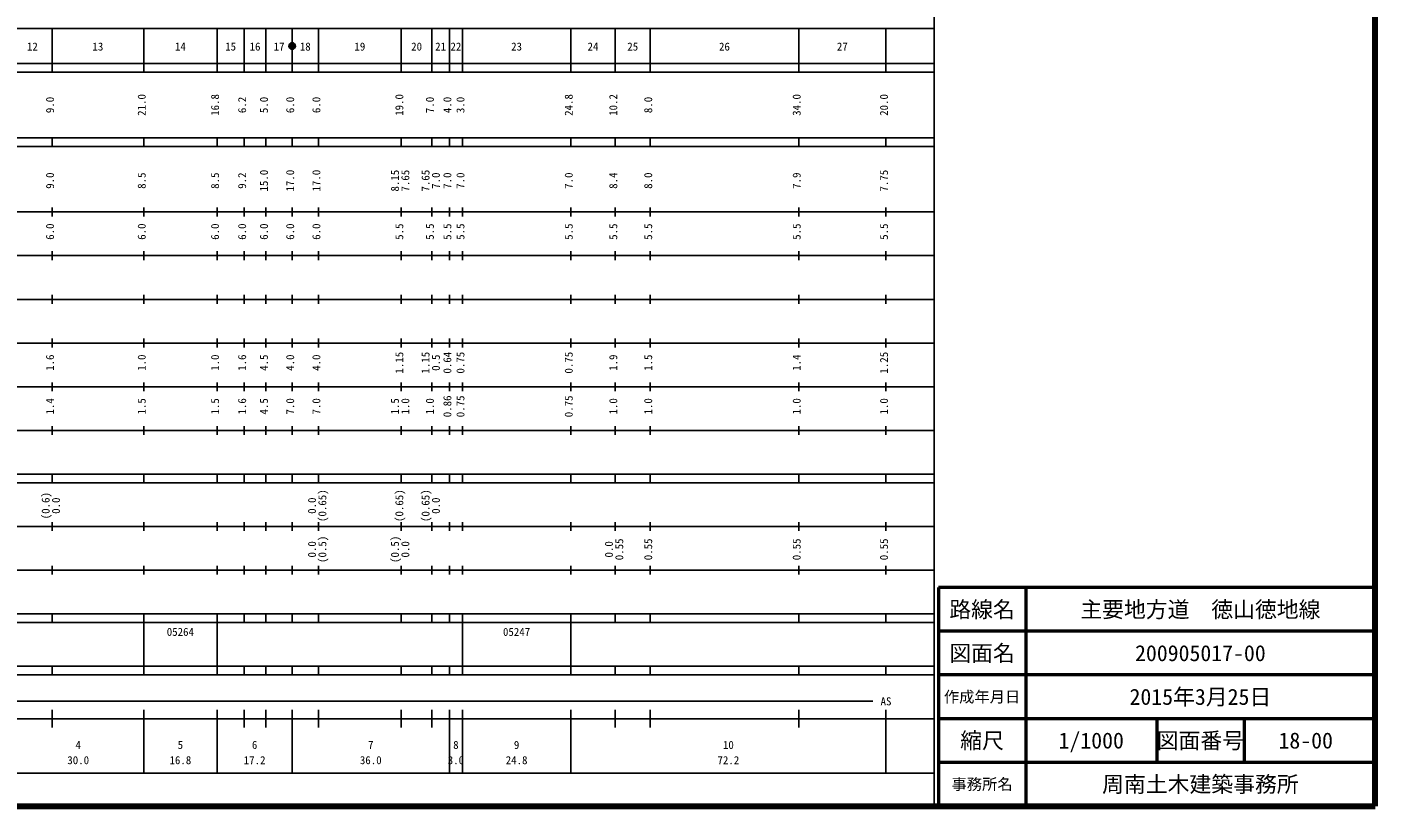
# Model space of a CAD drawing. Units: millimetres on the paper, enlarged 1000 times. Extents: x 40000 to 680000, y 20000 to 380000.
# Drawn here: x 371262 to 680000, y 20000 to 198357 of the extents above; entities that cross this region are included whole.
import ezdxf
from ezdxf.enums import TextEntityAlignment as Align

# ---------------------------------------------------------------- set-up
doc = ezdxf.new("R2010")
doc.units = ezdxf.units.MM
doc.header["$LTSCALE"] = 1000
for name, color, linetype, lineweight in [('M-TTL', 2, 'Continuous', 140), ('M-TTL-BAND', 7, 'Continuous', 25), ('M-TTL-FRAM', 2, 'Continuous', 50), ('M-TTL-LINE', 7, 'Continuous', 50)]:
    doc.layers.add(name, color=color, linetype=linetype, lineweight=lineweight)
doc.layers.add('M-TTL-TXT', color=7, linetype='Continuous')
doc.styles.add('ＭＳ ゴシック', font='')
doc.styles.get('ＭＳ ゴシック').set_extended_font_data('MS Gothic')

msp = doc.modelspace()

# ---------------------------------------------------------------- hatches: boundary and pattern name
at = {"layer": 'M-TTL-BAND'}
msp.add_hatch(color=256, dxfattribs=at).paths.add_polyline_path([(432750, 194000, 1), (431250, 194000, 1)])

# ---------------------------------------------------------------- linework, layer by layer
at = {"layer": 'M-TTL'}
for p, q in [((680000, 20000), (680000, 380000)), ((40000, 20000), (680000, 20000))]:
    msp.add_line(p, q, dxfattribs=at)
at = {"layer": 'M-TTL-BAND'}
for p, q in [((579000, 20000), (579000, 370000)), ((68000, 198000), (579000, 198000)), ((377000, 188000), (377000, 198000)), ((398000, 188000), (398000, 198000)), ((414800, 188000), (414800, 198000)), ((421000, 188000), (421000, 198000)), ((426000, 188000), (426000, 198000)), ((432000, 188000), (432000, 198000)), ((438000, 188000), (438000, 198000)), ((457000, 188000), (457000, 198000)), ((464000, 188000), (464000, 198000)), ((468000, 188000), (468000, 198000)), ((471000, 188000), (471000, 198000)), ((495800, 188000), (495800, 198000)), ((506000, 188000), (506000, 198000)), ((514000, 188000), (514000, 198000)), ((548000, 188000), (548000, 198000)), ((568000, 188000), (568000, 198000)), ((40000, 190000), (579000, 190000)), ((40000, 188000), (579000, 188000)), ((40000, 173000), (579000, 173000)), ((377000, 171000), (377000, 173000)), ((398000, 171000), (398000, 173000)), ((414800, 171000), (414800, 173000)), ((421000, 171000), (421000, 173000)), ((426000, 171000), (426000, 173000)), ((432000, 171000), (432000, 173000)), ((438000, 171000), (438000, 173000)), ((457000, 171000), (457000, 173000)), ((464000, 171000), (464000, 173000)), ((468000, 171000), (468000, 173000)), ((471000, 171000), (471000, 173000)), ((495800, 171000), (495800, 173000)), ((506000, 171000), (506000, 173000)), ((514000, 171000), (514000, 173000)), ((548000, 171000), (548000, 173000)), ((568000, 171000), (568000, 173000)), ((40000, 171000), (579000, 171000)), ((40000, 156000), (579000, 156000)), ((377000, 155000), (377000, 157000)), ((398000, 155000), (398000, 157000)), ((414800, 155000), (414800, 157000)), ((421000, 155000), (421000, 157000)), ((426000, 155000), (426000, 157000)), ((432000, 155000), (432000, 157000)), ((438000, 155000), (438000, 157000)), ((457000, 155000), (457000, 157000)), ((464000, 155000), (464000, 157000)), ((468000, 155000), (468000, 157000)), ((471000, 155000), (471000, 157000)), ((495800, 155000), (495800, 157000)), ((506000, 155000), (506000, 157000)), ((514000, 155000), (514000, 157000)), ((548000, 155000), (548000, 157000)), ((568000, 155000), (568000, 157000)), ((46000, 146000), (579000, 146000)), ((377000, 145000), (377000, 147000)), ((398000, 145000), (398000, 147000)), ((414800, 145000), (414800, 147000)), ((421000, 145000), (421000, 147000)), ((426000, 145000), (426000, 147000)), ((432000, 145000), (432000, 147000)), ((438000, 145000), (438000, 147000)), ((457000, 145000), (457000, 147000)), ((464000, 145000), (464000, 147000)), ((468000, 145000), (468000, 147000)), ((471000, 145000), (471000, 147000)), ((495800, 145000), (495800, 147000)), ((506000, 145000), (506000, 147000)), ((514000, 145000), (514000, 147000)), ((548000, 145000), (548000, 147000)), ((568000, 145000), (568000, 147000)), ((52000, 136000), (579000, 136000)), ((377000, 135000), (377000, 137000)), ((398000, 135000), (398000, 137000)), ((414800, 135000), (414800, 137000)), ((421000, 135000), (421000, 137000)), ((426000, 135000), (426000, 137000)), ((432000, 135000), (432000, 137000)), ((438000, 135000), (438000, 137000)), ((457000, 135000), (457000, 137000)), ((464000, 135000), (464000, 137000)), ((468000, 135000), (468000, 137000)), ((471000, 135000), (471000, 137000)), ((495800, 135000), (495800, 137000)), ((506000, 135000), (506000, 137000)), ((514000, 135000), (514000, 137000)), ((548000, 135000), (548000, 137000)), ((568000, 135000), (568000, 137000)), ((377000, 125000), (377000, 127000)), ((398000, 125000), (398000, 127000)), ((414800, 125000), (414800, 127000)), ((421000, 125000), (421000, 127000)), ((426000, 125000), (426000, 127000)), ((432000, 125000), (432000, 127000)), ((438000, 125000), (438000, 127000)), ((457000, 125000), (457000, 127000)), ((464000, 125000), (464000, 127000)), ((468000, 125000), (468000, 127000)), ((471000, 125000), (471000, 127000)), ((495800, 125000), (495800, 127000)), ((506000, 125000), (506000, 127000)), ((514000, 125000), (514000, 127000)), ((548000, 125000), (548000, 127000)), ((568000, 125000), (568000, 127000)), ((46000, 126000), (579000, 126000)), ((52000, 116000), (579000, 116000)), ((377000, 115000), (377000, 117000)), ((398000, 115000), (398000, 117000)), ((414800, 115000), (414800, 117000)), ((421000, 115000), (421000, 117000)), ((426000, 115000), (426000, 117000)), ((432000, 115000), (432000, 117000)), ((438000, 115000), (438000, 117000)), ((457000, 115000), (457000, 117000)), ((464000, 115000), (464000, 117000)), ((468000, 115000), (468000, 117000)), ((471000, 115000), (471000, 117000)), ((495800, 115000), (495800, 117000)), ((506000, 115000), (506000, 117000)), ((514000, 115000), (514000, 117000)), ((548000, 115000), (548000, 117000)), ((568000, 115000), (568000, 117000)), ((46000, 106000), (579000, 106000)), ((377000, 105000), (377000, 107000)), ((398000, 105000), (398000, 107000)), ((414800, 105000), (414800, 107000)), ((421000, 105000), (421000, 107000)), ((426000, 105000), (426000, 107000)), ((432000, 105000), (432000, 107000)), ((438000, 105000), (438000, 107000)), ((457000, 105000), (457000, 107000)), ((464000, 105000), (464000, 107000)), ((468000, 105000), (468000, 107000)), ((471000, 105000), (471000, 107000)), ((495800, 105000), (495800, 107000)), ((506000, 105000), (506000, 107000)), ((514000, 105000), (514000, 107000)), ((548000, 105000), (548000, 107000)), ((568000, 105000), (568000, 107000)), ((40000, 96000), (579000, 96000)), ((377000, 94000), (377000, 96000)), ((398000, 94000), (398000, 96000)), ((414800, 94000), (414800, 96000)), ((421000, 94000), (421000, 96000)), ((426000, 94000), (426000, 96000)), ((432000, 94000), (432000, 96000)), ((438000, 94000), (438000, 96000)), ((457000, 94000), (457000, 96000)), ((464000, 94000), (464000, 96000)), ((468000, 94000), (468000, 96000)), ((471000, 94000), (471000, 96000)), ((495800, 94000), (495800, 96000)), ((506000, 94000), (506000, 96000)), ((514000, 94000), (514000, 96000)), ((548000, 94000), (548000, 96000)), ((568000, 94000), (568000, 96000)), ((40000, 94000), (579000, 94000)), ((49000, 84000), (579000, 84000)), ((377000, 83000), (377000, 85000)), ((398000, 83000), (398000, 85000)), ((414800, 83000), (414800, 85000)), ((421000, 83000), (421000, 85000)), ((426000, 83000), (426000, 85000)), ((432000, 83000), (432000, 85000)), ((438000, 83000), (438000, 85000)), ((457000, 83000), (457000, 85000)), ((464000, 83000), (464000, 85000)), ((468000, 83000), (468000, 85000)), ((471000, 83000), (471000, 85000)), ((495800, 83000), (495800, 85000)), ((506000, 83000), (506000, 85000)), ((514000, 83000), (514000, 85000)), ((548000, 83000), (548000, 85000)), ((568000, 83000), (568000, 85000)), ((377000, 73000), (377000, 75000)), ((398000, 73000), (398000, 75000)), ((414800, 73000), (414800, 75000)), ((421000, 73000), (421000, 75000)), ((426000, 73000), (426000, 75000)), ((432000, 73000), (432000, 75000)), ((438000, 73000), (438000, 75000)), ((457000, 73000), (457000, 75000)), ((464000, 73000), (464000, 75000)), ((468000, 73000), (468000, 75000)), ((471000, 73000), (471000, 75000)), ((495800, 73000), (495800, 75000)), ((506000, 73000), (506000, 75000)), ((514000, 73000), (514000, 75000)), ((548000, 73000), (548000, 75000)), ((568000, 73000), (568000, 75000)), ((40000, 74000), (579000, 74000)), ((40000, 64000), (579000, 64000)), ((40000, 62000), (579000, 62000)), ((377000, 62000), (377000, 64000)), ((398000, 62000), (398000, 64000)), ((398000, 52000), (398000, 62000)), ((414800, 62000), (414800, 64000)), ((414800, 52000), (414800, 62000)), ((421000, 62000), (421000, 64000)), ((426000, 62000), (426000, 64000)), ((432000, 62000), (432000, 64000)), ((438000, 62000), (438000, 64000)), ((457000, 62000), (457000, 64000)), ((464000, 62000), (464000, 64000)), ((468000, 62000), (468000, 64000)), ((471000, 62000), (471000, 64000)), ((471000, 52000), (471000, 62000)), ((495800, 62000), (495800, 64000)), ((495800, 52000), (495800, 62000)), ((506000, 62000), (506000, 64000)), ((514000, 62000), (514000, 64000)), ((548000, 62000), (548000, 64000)), ((568000, 62000), (568000, 64000)), ((40000, 52000), (579000, 52000)), ((40000, 50000), (579000, 50000)), ((377000, 50000), (377000, 52000)), ((398000, 50000), (398000, 52000)), ((414800, 50000), (414800, 52000)), ((421000, 50000), (421000, 52000)), ((426000, 50000), (426000, 52000)), ((432000, 50000), (432000, 52000)), ((438000, 50000), (438000, 52000)), ((457000, 50000), (457000, 52000)), ((464000, 50000), (464000, 52000)), ((468000, 50000), (468000, 52000)), ((471000, 50000), (471000, 52000)), ((495800, 50000), (495800, 52000)), ((506000, 50000), (506000, 52000)), ((514000, 50000), (514000, 52000)), ((548000, 50000), (548000, 52000)), ((568000, 50000), (568000, 52000)), ((71000, 44000), (565000, 44000)), ((377000, 38000), (377000, 42000)), ((398000, 27500), (398000, 42000)), ((414800, 27500), (414800, 42000)), ((421000, 38000), (421000, 42000)), ((426000, 38000), (426000, 42000)), ((432000, 27500), (432000, 42000)), ((438000, 38000), (438000, 42000)), ((457000, 38000), (457000, 42000)), ((464000, 38000), (464000, 42000)), ((468000, 27500), (468000, 42000)), ((471000, 27500), (471000, 42000)), ((495800, 27500), (495800, 42000)), ((506000, 38000), (506000, 42000)), ((514000, 38000), (514000, 42000)), ((548000, 38000), (548000, 42000)), ((568000, 27500), (568000, 42000)), ((40000, 40000), (579000, 40000)), ((68000, 27500), (579000, 27500))]:
    msp.add_line(p, q, dxfattribs=at)
msp.add_lwpolyline([(432750, 194000, 1), (431250, 194000, 1)], format="xyb", close=True, dxfattribs=at)
at = {"layer": 'M-TTL-FRAM'}
for p, q in [((680000, 70000), (580000, 70000)), ((580000, 70000), (580000, 20000))]:
    msp.add_line(p, q, dxfattribs=at)
at = {"layer": 'M-TTL-LINE'}
for p, q in [((600000, 70000), (600000, 20000)), ((680000, 60000), (580000, 60000)), ((680000, 50000), (580000, 50000)), ((680000, 40000), (580000, 40000)), ((630000, 40000), (630000, 30000)), ((650000, 40000), (650000, 30000)), ((680000, 30000), (580000, 30000))]:
    msp.add_line(p, q, dxfattribs=at)

# ---------------------------------------------------------------- texts
at = {"layer": 'M-TTL-BAND', "style": 'ＭＳ ゴシック'}
for s, p in [('12', (372500, 192405)), ('13', (387500, 192405)), ('14', (406400, 192405)), ('15', (417900, 192405)), ('16', (423500, 192405)), ('17', (429000, 192405)), ('18', (435000, 192405)), ('19', (447500, 192405)), ('20', (460500, 192405)), ('21', (466000, 192405)), ('22', (469500, 192405)), ('23', (483400, 192405)), ('24', (500900, 192405)), ('25', (510000, 192405)), ('26', (531000, 192405)), ('27', (558000, 192405)), ('AS', (568000, 42500)), ('4', (383000, 32523)), ('5', (406400, 32523)), ('6', (423400, 32523)), ('7', (450000, 32523)), ('8', (469500, 32523)), ('9', (483400, 32523)), ('10', (531900, 32523)), ('30.0', (383000, 29033)), ('16.8', (406400, 29033)), ('17.2', (423400, 29033)), ('36.0', (450000, 29033)), ('3.0', (469500, 29033)), ('24.8', (483400, 29033)), ('72.2', (531900, 29033))]:
    msp.add_text(s, height=1833, dxfattribs=at).set_placement(p, align=Align.BOTTOM_CENTER)
for s, p in [('9.0', (378000, 180500)), ('21.0', (399000, 180500)), ('16.8', (415800, 180500)), ('6.2', (422000, 180500)), ('5.0', (427000, 180500)), ('6.0', (433000, 180500)), ('6.0', (439000, 180500)), ('19.0', (458000, 180500)), ('7.0', (465000, 180500)), ('4.0', (469000, 180500)), ('3.0', (472000, 180500)), ('24.8', (496800, 180500)), ('10.2', (507000, 180500)), ('8.0', (515000, 180500)), ('34.0', (549000, 180500)), ('20.0', (569000, 180500)), ('9.0', (378000, 163174)), ('8.5', (399000, 163174)), ('8.5', (415800, 163174)), ('9.2', (422000, 163174)), ('15.0', (427000, 163174)), ('17.0', (433000, 163174)), ('17.0', (439000, 163174)), ('8.15', (457000, 163174)), ('7.65', (459370, 163174)), ('7.65', (464000, 163174)), ('7.0', (466370, 163174)), ('7.0', (469000, 163174)), ('7.0', (472000, 163174)), ('7.0', (496800, 163174)), ('8.4', (507000, 163174)), ('8.0', (515000, 163174)), ('7.9', (549000, 163174)), ('7.75', (569000, 163174)), ('6.0', (378000, 151500)), ('6.0', (399000, 151500)), ('6.0', (415800, 151500)), ('6.0', (422000, 151500)), ('6.0', (427000, 151500)), ('6.0', (433000, 151500)), ('6.0', (439000, 151500)), ('5.5', (458000, 151500)), ('5.5', (465000, 151500)), ('5.5', (469000, 151500)), ('5.5', (472000, 151500)), ('5.5', (496800, 151500)), ('5.5', (507000, 151500)), ('5.5', (515000, 151500)), ('5.5', (549000, 151500)), ('5.5', (569000, 151500)), ('1.15', (458000, 121500)), ('1.15', (464000, 121500)), ('0.64', (469000, 121500)), ('0.75', (472000, 121500)), ('0.75', (496800, 121500)), ('1.25', (569000, 121500)), ('1.6', (378000, 121500)), ('1.0', (399000, 121500)), ('1.0', (415800, 121500)), ('1.6', (422000, 121500)), ('4.5', (427000, 121500)), ('4.0', (433000, 121500)), ('4.0', (439000, 121500)), ('0.5', (466370, 121500)), ('1.9', (507000, 121500)), ('1.5', (515000, 121500)), ('1.4', (549000, 121500)), ('1.4', (378000, 111500)), ('1.5', (399000, 111500)), ('1.5', (415800, 111500)), ('1.6', (422000, 111500)), ('4.5', (427000, 111500)), ('7.0', (433000, 111500)), ('7.0', (439000, 111500)), ('1.5', (457000, 111500)), ('1.0', (459370, 111500)), ('1.0', (465000, 111500)), ('0.86', (469000, 111500)), ('0.75', (472000, 111500)), ('0.75', (496800, 111500)), ('1.0', (507000, 111500)), ('1.0', (515000, 111500)), ('1.0', (549000, 111500)), ('1.0', (569000, 111500)), ('(0.6)', (377000, 88764)), ('0.0', (379370, 88764)), ('0.0', (438000, 88764)), ('(0.65)', (440370, 88764)), ('(0.65)', (458000, 88764)), ('(0.65)', (464000, 88764)), ('0.0', (466370, 88764)), ('0.0', (438000, 78764)), ('(0.5)', (440370, 78764)), ('(0.5)', (457000, 78764)), ('0.0', (459370, 78764)), ('0.0', (506000, 78764)), ('0.55', (508370, 78764)), ('0.55', (515000, 78764)), ('0.55', (549000, 78764)), ('0.55', (569000, 78764))]:
    msp.add_text(s, height=1833, rotation=90, dxfattribs=at).set_placement(p, align=Align.BOTTOM_CENTER)
for s, p in [('05264', (403275, 58405)), ('05247', (480275, 58405))]:
    msp.add_text(s, height=1833, dxfattribs=at).set_placement(p, align=Align.BOTTOM_LEFT)
at = {"layer": 'M-TTL-TXT', "style": 'ＭＳ ゴシック'}
for s, height, p in [('路線名', 3666, (590000, 65000)), ('路線名', 3666, (590000, 65000)), ('主要地方道\u3000徳山徳地線', 3666, (640000, 65000)), ('図面名', 3666, (590000, 55000)), ('図面名', 3666, (590000, 55000)), ('200905017-00', 3666, (640000, 55000)), ('作成年月日', 2566, (590000, 45000)), ('作成年月日', 2566, (590000, 45000)), ('2015年3月25日', 3666, (640000, 45000)), ('縮尺', 3666, (590000, 35000)), ('縮尺', 3666, (590000, 35000)), ('1/1000', 3666, (615000, 35000)), ('図面番号', 3666, (640000, 35000)), ('図面番号', 3666, (640000, 35000)), ('18-00', 3666, (664125, 35000)), ('事務所名', 2566, (590000, 25000)), ('事務所名', 2566, (590000, 25000)), ('周南土木建築事務所', 3666, (640000, 25000))]:
    msp.add_text(s, height=height, dxfattribs=at).set_placement(p, align=Align.MIDDLE_CENTER)

doc.saveas('drawing.dxf')
